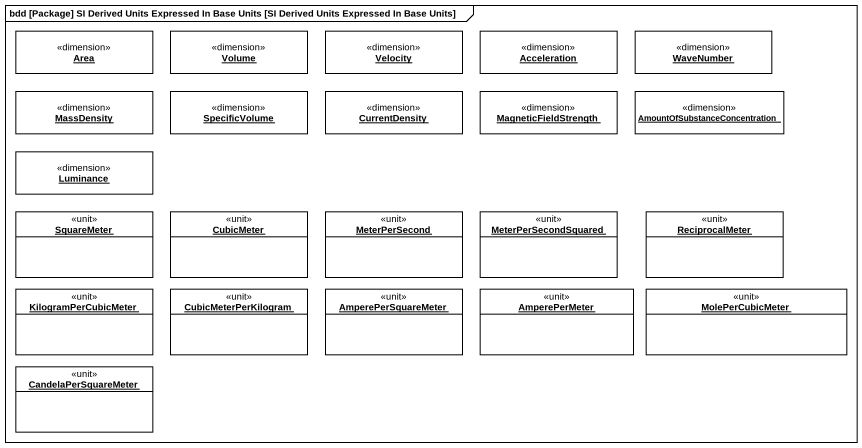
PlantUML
@startuml
mainframe bdd [Package] SI Derived Units Expressed In Base Units [SI Derived Units Expressed In Base Units]
hide circle
hide empty members
object Area <<dimension>>
object Volume <<dimension>>
object Velocity <<dimension>>
object Acceleration <<dimension>>
object WaveNumber <<dimension>>
object MassDensity <<dimension>>
object SpecificVolume <<dimension>>
object CurrentDensity <<dimension>>
object MagneticFieldStrength <<dimension>>
object "AmountOfSubstanceConcentration" as AmountOfSubstanceConcentrati <<dimension>>
object Luminance <<dimension>>
object SquareMeter <<unit>>
object CubicMeter <<unit>>
object MeterPerSecond <<unit>>
object MeterPerSecondSquared <<unit>>
object ReciprocalMeter <<unit>>
object KilogramPerCubicMeter <<unit>>
object CubicMeterPerKilogram <<unit>>
object AmperePerSquareMeter <<unit>>
object AmperePerMeter <<unit>>
object MolePerCubicMeter <<unit>>
object CandelaPerSquareMeter <<unit>>
@enduml
